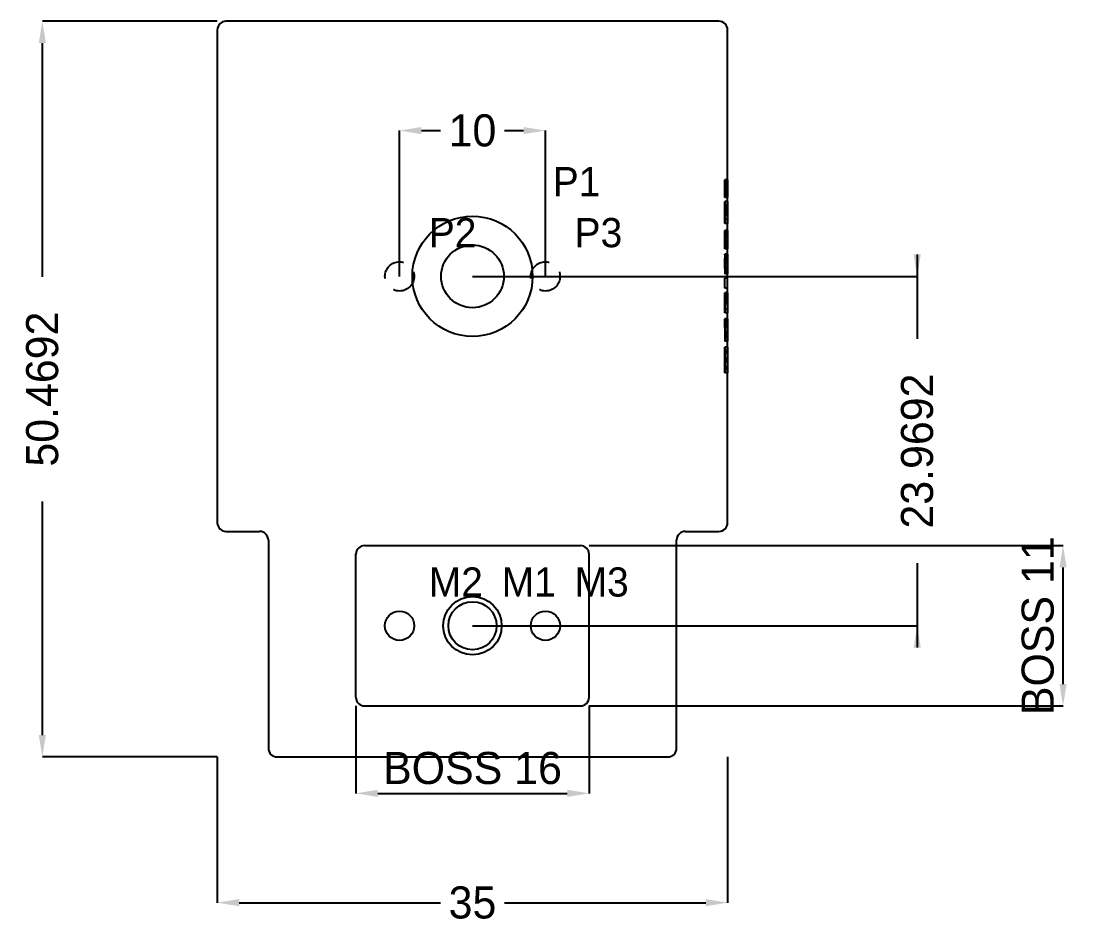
# Model space of a CAD drawing. Header units: millimetres. Extents: x -108 to 171, y -144 to 94.
# Drawn here: x -30.9 to 42.1, y -44.4 to 17.5 of the extents above; entities that cross this region are included whole.
import ezdxf

# ---------------------------------------------------------------- set-up
doc = ezdxf.new("R2010")
doc.units = ezdxf.units.MM
doc.linetypes.add('ZZHIDDEN', pattern=[3, 2, -1])
for name, color, linetype in [('DIMENSIONS', 3, 'CONTINUOUS'), ('HIDDEN', 8, 'ZZHIDDEN'), ('HOLE_IDS', 4, 'CONTINUOUS'), ('THREAD_NOMINAL', 8, 'CONTINUOUS'), ('VISIBLE', 7, 'CONTINUOUS')]:
    doc.layers.add(name, color=color, linetype=linetype)
doc.dimstyles.get("Standard").update_dxf_attribs({"dimtxt": 2.5, "dimasz": 2.5, "dimexe": 1.25, "dimexo": 0.625, "dimtad": 1, "dimcen": 2.5, "dimazin": 3, "dimtfac": 1, "dimtmove": 0, "dimatfit": 3})

# ---------------------------------------------------------------- blocks, each defined once
blk = doc.blocks.new('_CLOSEDFILLED')
at = {"color": 0, "linetype": 'BYBLOCK'}
blk.add_solid([(-1, 0.164), (0, 0), (-1, -0.164)], dxfattribs=at)
blk = doc.blocks.new('*D1')
for p, q in [((-17.5, -32.969), (-17.5, -42.969)), ((17.5, -32.969), (17.5, -42.969)), ((-16, -42.969), (-2.2, -42.969)), ((2.2, -42.969), (16, -42.969))]:
    blk.add_line(p, q)
at = {"layer": 'Defpoints'}
for p in [(-17.5, -32.969), (17.5, -32.969), (-17.5, -42.969)]:
    blk.add_point(p, dxfattribs=at)
at = {"layer": 'DIMENSIONS', "xscale": 1.5, "yscale": 1.5, "rotation": 180}
blk.add_blockref('_CLOSEDFILLED', (-17.5, -42.969), dxfattribs=at)
at = {"layer": 'DIMENSIONS', "xscale": 1.5, "yscale": 1.5}
blk.add_blockref('_CLOSEDFILLED', (17.5, -42.969), dxfattribs=at)
at = {"layer": 'DIMENSIONS', "insert": (0, -42.969), "char_height": 2.2, "attachment_point": 5}
blk.add_mtext('35', dxfattribs=at)
blk = doc.blocks.new('*D2')
for p, q in [((-17.5, 17.5), (-29.5, 17.5)), ((-29.5, -0.035), (-29.5, 16)), ((-29.5, -31.469), (-29.5, -15.435)), ((-17.5, -32.969), (-29.5, -32.969))]:
    blk.add_line(p, q)
at = {"layer": 'Defpoints'}
for p in [(-17.5, 17.5), (-29.5, -32.969), (-17.5, -32.969)]:
    blk.add_point(p, dxfattribs=at)
at = {"layer": 'DIMENSIONS', "xscale": 1.5, "yscale": 1.5}
for p, rotation in [((-29.5, 17.5), 90), ((-29.5, -32.969), 270)]:
    blk.add_blockref('_CLOSEDFILLED', p, dxfattribs=dict(at, rotation=rotation))
at = {"layer": 'DIMENSIONS', "insert": (-29.5, -7.735), "char_height": 2.2, "attachment_point": 5, "rotation": 90}
blk.add_mtext('50.4692', dxfattribs=at)
blk = doc.blocks.new('*D6')
for p, q in [((-8, -29.469), (-8, -35.469)), ((8, -29.469), (8, -35.469)), ((-6.5, -35.469), (6.5, -35.469))]:
    blk.add_line(p, q)
at = {"layer": 'Defpoints'}
for p in [(-8, -29.469), (8, -29.469), (-8, -35.469)]:
    blk.add_point(p, dxfattribs=at)
at = {"layer": 'DIMENSIONS', "xscale": 1.5, "yscale": 1.5, "rotation": 180}
blk.add_blockref('_CLOSEDFILLED', (-8, -35.469), dxfattribs=at)
at = {"layer": 'DIMENSIONS', "xscale": 1.5, "yscale": 1.5}
blk.add_blockref('_CLOSEDFILLED', (8, -35.469), dxfattribs=at)
at = {"layer": 'DIMENSIONS', "insert": (0, -33.744), "char_height": 2.2, "attachment_point": 5}
blk.add_mtext('BOSS 16', dxfattribs=at)
blk = doc.blocks.new('*D7')
for p, q in [((8, -18.469), (40.5, -18.469)), ((40.5, -27.969), (40.5, -19.969)), ((8, -29.469), (40.5, -29.469))]:
    blk.add_line(p, q)
at = {"layer": 'Defpoints'}
for p in [(8, -18.469), (8, -29.469), (40.5, -29.469)]:
    blk.add_point(p, dxfattribs=at)
at = {"layer": 'DIMENSIONS', "xscale": 1.5, "yscale": 1.5}
for p, rotation in [((40.5, -18.469), 90), ((40.5, -29.469), 270)]:
    blk.add_blockref('_CLOSEDFILLED', p, dxfattribs=dict(at, rotation=rotation))
at = {"layer": 'DIMENSIONS', "insert": (38.775, -23.969), "char_height": 2.2, "attachment_point": 5, "rotation": 90}
blk.add_mtext('BOSS 11', dxfattribs=at)
blk = doc.blocks.new('*D8')
for p, q in [((30.5, 1.5), (30.5, -4.285)), ((0, 0), (30.5, 0)), ((30.5, -19.685), (30.5, -25.469)), ((0, -23.969), (30.5, -23.969))]:
    blk.add_line(p, q)
at = {"layer": 'Defpoints'}
for p in [(0, 0), (30.5, 0), (0, -23.969)]:
    blk.add_point(p, dxfattribs=at)
at = {"layer": 'DIMENSIONS', "xscale": 1.5, "yscale": 1.5}
for p, rotation in [((30.5, 0), 270), ((30.5, -23.969), 90)]:
    blk.add_blockref('_CLOSEDFILLED', p, dxfattribs=dict(at, rotation=rotation))
at = {"layer": 'DIMENSIONS', "insert": (30.5, -11.985), "char_height": 2.2, "attachment_point": 5, "rotation": 90}
blk.add_mtext('23.9692', dxfattribs=at)
blk = doc.blocks.new('*D9')
for p, q in [((-5, 0), (-5, 10)), ((-3.5, 10), (-2.2, 10)), ((2.2, 10), (3.5, 10)), ((5, 0), (5, 10))]:
    blk.add_line(p, q)
at = {"layer": 'Defpoints'}
for p in [(-5, 10), (-5, 0), (5, 0)]:
    blk.add_point(p, dxfattribs=at)
at = {"layer": 'DIMENSIONS', "xscale": 1.5, "yscale": 1.5, "rotation": 180}
blk.add_blockref('_CLOSEDFILLED', (-5, 10), dxfattribs=at)
at = {"layer": 'DIMENSIONS', "xscale": 1.5, "yscale": 1.5}
blk.add_blockref('_CLOSEDFILLED', (5, 10), dxfattribs=at)
at = {"layer": 'DIMENSIONS', "insert": (0, 10), "char_height": 2.2, "attachment_point": 5}
blk.add_mtext('10', dxfattribs=at)

msp = doc.modelspace()

# ---------------------------------------------------------------- linework, layer by layer
at = {"layer": 'HIDDEN'}
for p, q in [((17.5, 6.62776), (17.3, 6.62776)), ((17.3, 6.62776), (17.3, 5.40405)), ((17.3, 5.71762), (17.3, 6.62776)), ((17.3, 6.57292), (17.3, 6.61743)), ((17.5, 6.61743), (17.3, 6.61743)), ((17.3, 6.61743), (17.3, 6.60628)), ((17.5, 6.60628), (17.3, 6.60628)), ((17.3, 6.60628), (17.3, 6.57282)), ((17.3, 6.43937), (17.3, 6.57292)), ((17.5, 6.57292), (17.3, 6.57292)), ((17.5, 6.57282), (17.3, 6.57282)), ((17.3, 6.57282), (17.3, 6.51023)), ((17.5, 6.62776), (17.5, 5.71762)), ((17.5, 5.40405), (17.5, 6.62776)), ((17.5, 6.60628), (17.5, 6.61743)), ((17.5, 6.61743), (17.5, 6.57292)), ((17.5, 6.57282), (17.5, 6.60628)), ((17.5, 6.57292), (17.5, 6.43937)), ((17.5, 6.51023), (17.5, 6.57282)), ((17.5, 6.51023), (17.3, 6.51023)), ((17.3, 6.51023), (17.3, 6.41087)), ((17.3, 6.23094), (17.3, 6.43937)), ((17.5, 6.43937), (17.3, 6.43937)), ((17.5, 6.41087), (17.3, 6.41087)), ((17.3, 6.41087), (17.3, 6.34342)), ((17.3, 6.34301), (17.3, 6.35551)), ((17.5, 6.35551), (17.3, 6.35551)), ((17.3, 6.35551), (17.3, 6.32855)), ((17.5, 6.34342), (17.3, 6.34342)), ((17.3, 6.34342), (17.3, 6.20554)), ((17.3, 6.30552), (17.3, 6.34301)), ((17.5, 6.34301), (17.3, 6.34301)), ((17.5, 6.32855), (17.3, 6.32855)), ((17.3, 6.32855), (17.3, 6.24768)), ((17.3, 6.23704), (17.3, 6.30552)), ((17.5, 6.30552), (17.3, 6.30552)), ((17.5, 6.24768), (17.3, 6.24768)), ((17.3, 6.24768), (17.3, 6.12353)), ((17.3, 6.13076), (17.3, 6.23704)), ((17.5, 6.23704), (17.3, 6.23704)), ((17.3, 5.96178), (17.3, 6.23094)), ((17.5, 6.23094), (17.3, 6.23094)), ((17.3, 6.20554), (17.3, 5.99721)), ((17.3, 6.01735), (17.3, 6.13076)), ((17.5, 6.13076), (17.3, 6.13076)), ((17.5, 6.12353), (17.3, 6.12353)), ((17.3, 6.12353), (17.3, 5.96674)), ((17.3, 5.80851), (17.3, 6.01735)), ((17.5, 6.01735), (17.3, 6.01735)), ((17.3, 5.99721), (17.3, 5.71762)), ((17.5, 5.96674), (17.3, 5.96674)), ((17.3, 5.96674), (17.3, 5.84063)), ((17.3, 5.84228), (17.3, 5.96178)), ((17.5, 5.96178), (17.3, 5.96178)), ((17.3, 5.71101), (17.3, 5.84228)), ((17.5, 5.84228), (17.3, 5.84228)), ((17.5, 5.84063), (17.3, 5.84063)), ((17.3, 5.84063), (17.3, 5.70771)), ((17.5, 6.41087), (17.5, 6.51023)), ((17.5, 6.43937), (17.5, 6.23094)), ((17.5, 6.34342), (17.5, 6.41087)), ((17.5, 6.32855), (17.5, 6.35551)), ((17.5, 6.35551), (17.5, 6.34301)), ((17.5, 6.20554), (17.5, 6.34342)), ((17.5, 6.34301), (17.5, 6.30552)), ((17.5, 6.24768), (17.5, 6.32855)), ((17.5, 6.30552), (17.5, 6.23704)), ((17.5, 6.12353), (17.5, 6.24768)), ((17.5, 6.23704), (17.5, 6.13076)), ((17.5, 6.23094), (17.5, 5.96178)), ((17.5, 5.99721), (17.5, 6.20554)), ((17.5, 6.13076), (17.5, 6.01735)), ((17.5, 5.96674), (17.5, 6.12353)), ((17.5, 6.01735), (17.5, 5.80851)), ((17.5, 5.71762), (17.5, 5.99721)), ((17.5, 5.84063), (17.5, 5.96674)), ((17.5, 5.96178), (17.5, 5.84228)), ((17.5, 5.84228), (17.5, 5.71101)), ((17.5, 5.70771), (17.5, 5.84063)), ((17.3, 5.57932), (17.3, 5.80851)), ((17.5, 5.71762), (17.3, 5.71762)), ((17.3, 5.5691), (17.3, 5.71101)), ((17.5, 5.71101), (17.3, 5.71101)), ((17.5, 5.70771), (17.3, 5.70771)), ((17.3, 5.70771), (17.3, 5.56703)), ((17.3, 5.40405), (17.3, 5.57932)), ((17.3, 5.41686), (17.3, 5.5691)), ((17.5, 5.5691), (17.3, 5.5691)), ((17.5, 5.56703), (17.3, 5.56703)), ((17.3, 5.56703), (17.3, 5.41686)), ((17.5, 5.41686), (17.3, 5.41686)), ((17.5, 5.40405), (17.3, 5.40405)), ((17.3, 4.86945), (17.3, 5.13427)), ((17.5, 5.13427), (17.3, 5.13427)), ((17.3, 5.13427), (17.3, 4.85375)), ((17.5, 5.80851), (17.5, 5.57932)), ((17.5, 5.71101), (17.5, 5.5691)), ((17.5, 5.56703), (17.5, 5.70771)), ((17.5, 5.57932), (17.5, 5.40405)), ((17.5, 5.5691), (17.5, 5.41686)), ((17.5, 5.41686), (17.5, 5.56703)), ((17.5, 4.85375), (17.5, 5.13427)), ((17.5, 5.13427), (17.5, 4.86945)), ((17.3, 4.8366), (17.3, 4.8773)), ((17.5, 4.8773), (17.3, 4.8773)), ((17.3, 4.8773), (17.3, 4.85612)), ((17.3, 4.78951), (17.3, 4.86945)), ((17.5, 4.86945), (17.3, 4.86945)), ((17.5, 4.85612), (17.3, 4.85612)), ((17.3, 4.85612), (17.3, 4.7926)), ((17.5, 4.85375), (17.3, 4.85375)), ((17.3, 4.85375), (17.3, 4.60752)), ((17.3, 4.71452), (17.3, 4.8366)), ((17.5, 4.8366), (17.3, 4.8366)), ((17.5, 4.7926), (17.3, 4.7926)), ((17.3, 4.7926), (17.3, 4.6888)), ((17.3, 4.70998), (17.3, 4.78951)), ((17.5, 4.78951), (17.3, 4.78951)), ((17.3, 4.50981), (17.3, 4.71452)), ((17.5, 4.71452), (17.3, 4.71452)), ((17.5, 4.70998), (17.3, 4.70998)), ((17.3, 4.62952), (17.3, 4.70998)), ((17.5, 4.6888), (17.3, 4.6888)), ((17.3, 4.6888), (17.3, 4.54679)), ((17.3, 4.54679), (17.3, 4.62952)), ((17.5, 4.62952), (17.3, 4.62952)), ((17.5, 4.60752), (17.3, 4.60752)), ((17.3, 4.60752), (17.3, 4.51322)), ((17.3, 4.57808), (17.3, 4.60215)), ((17.5, 4.60215), (17.3, 4.60215)), ((17.3, 4.50589), (17.3, 4.57808)), ((17.5, 4.57808), (17.3, 4.57808)), ((17.5, 4.54679), (17.3, 4.54679)), ((17.5, 4.51322), (17.3, 4.51322)), ((17.3, 4.51322), (17.3, 4.42202)), ((17.3, 4.22124), (17.3, 4.50981)), ((17.5, 4.50981), (17.3, 4.50981)), ((17.3, 4.38659), (17.3, 4.50589)), ((17.5, 4.50589), (17.3, 4.50589)), ((17.5, 4.42202), (17.3, 4.42202)), ((17.3, 4.42202), (17.3, 4.31605)), ((17.3, 4.22124), (17.3, 4.38659)), ((17.5, 4.38659), (17.3, 4.38659)), ((17.5, 4.85612), (17.5, 4.8773)), ((17.5, 4.8773), (17.5, 4.8366)), ((17.5, 4.86945), (17.5, 4.78951)), ((17.5, 4.7926), (17.5, 4.85612)), ((17.5, 4.60752), (17.5, 4.85375)), ((17.5, 4.8366), (17.5, 4.71452)), ((17.5, 4.6888), (17.5, 4.7926)), ((17.5, 4.78951), (17.5, 4.70998)), ((17.5, 4.71452), (17.5, 4.50981)), ((17.5, 4.70998), (17.5, 4.62952)), ((17.5, 4.54679), (17.5, 4.6888)), ((17.5, 4.62952), (17.5, 4.54679)), ((17.5, 4.51322), (17.5, 4.60752)), ((17.5, 4.60215), (17.5, 4.57808)), ((17.5, 4.57808), (17.5, 4.50589)), ((17.5, 4.42202), (17.5, 4.51322)), ((17.5, 4.50981), (17.5, 4.22124)), ((17.5, 4.50589), (17.5, 4.38659)), ((17.5, 4.31605), (17.5, 4.42202)), ((17.5, 4.38659), (17.5, 4.22124)), ((17.5, 4.31605), (17.3, 4.31605)), ((17.3, 4.31605), (17.3, 4.17744)), ((17.3, 3.63251), (17.3, 4.22124)), ((17.5, 4.22124), (17.3, 4.22124)), ((17.3, 3.8932), (17.3, 4.22124)), ((17.5, 4.17744), (17.3, 4.17744)), ((17.3, 4.17744), (17.3, 3.8932)), ((17.5, 3.8932), (17.3, 3.8932)), ((17.3, 3.8932), (17.3, 3.63251)), ((17.5, 4.17744), (17.5, 4.31605)), ((17.5, 4.22124), (17.5, 3.63251)), ((17.5, 4.22124), (17.5, 3.8932)), ((17.5, 3.8932), (17.5, 4.17744)), ((17.5, 3.63251), (17.5, 3.8932)), ((17.5, 3.63251), (17.3, 3.63251)), ((17.3, 3.09492), (17.3, 3.14212)), ((17.5, 3.14212), (17.3, 3.14212)), ((17.3, 3.14212), (17.3, 3.09368)), ((17.3, 2.95332), (17.3, 3.09492)), ((17.5, 3.09492), (17.3, 3.09492)), ((17.5, 3.09368), (17.3, 3.09368)), ((17.3, 3.09368), (17.3, 2.94836)), ((17.5, 3), (17.3, 3)), ((17.3, 3), (17.3, 2.21504)), ((17.3, 1.97624), (17.3, 3)), ((17.3, 2.73136), (17.3, 2.95332)), ((17.5, 2.95332), (17.3, 2.95332)), ((17.5, 2.94836), (17.3, 2.94836)), ((17.3, 2.94836), (17.3, 2.71493)), ((17.5, 3.09368), (17.5, 3.14212)), ((17.5, 3.14212), (17.5, 3.09492)), ((17.5, 3.09492), (17.5, 2.95332)), ((17.5, 2.94836), (17.5, 3.09368)), ((17.5, 2.21504), (17.5, 3)), ((17.5, 3), (17.5, 1.97624)), ((17.5, 2.95332), (17.5, 2.73136)), ((17.5, 2.71493), (17.5, 2.94836)), ((17.3, 2.84838), (17.3, 2.88102)), ((17.5, 2.88102), (17.3, 2.88102)), ((17.3, 2.75046), (17.3, 2.84838)), ((17.5, 2.84838), (17.3, 2.84838)), ((17.3, 2.59698), (17.3, 2.75046)), ((17.5, 2.75046), (17.3, 2.75046)), ((17.3, 2.44226), (17.3, 2.73136)), ((17.5, 2.73136), (17.3, 2.73136)), ((17.5, 2.71493), (17.3, 2.71493)), ((17.3, 2.71493), (17.3, 2.40219)), ((17.3, 2.39682), (17.3, 2.59698)), ((17.5, 2.59698), (17.3, 2.59698)), ((17.3, 2.38525), (17.3, 2.44226)), ((17.5, 2.44226), (17.3, 2.44226)), ((17.5, 2.40219), (17.3, 2.40219)), ((17.3, 2.40219), (17.3, 2.27959)), ((17.3, 2.26234), (17.3, 2.39682)), ((17.5, 2.39682), (17.3, 2.39682)), ((17.3, 2.39682), (17.3, 2.2924)), ((17.3, 2.32824), (17.3, 2.38525)), ((17.5, 2.38525), (17.3, 2.38525)), ((17.3, 2.27164), (17.3, 2.32824)), ((17.5, 2.32824), (17.3, 2.32824)), ((17.5, 2.2924), (17.3, 2.2924)), ((17.3, 2.2924), (17.3, 2.18818)), ((17.5, 2.27959), (17.3, 2.27959)), ((17.3, 2.27959), (17.3, 2.15472)), ((17.3, 2.21504), (17.3, 2.27164)), ((17.5, 2.27164), (17.3, 2.27164)), ((17.3, 2.13489), (17.3, 2.26234)), ((17.5, 2.26234), (17.3, 2.26234)), ((17.5, 2.21504), (17.3, 2.21504)), ((17.5, 2.84838), (17.5, 2.88102)), ((17.5, 2.75046), (17.5, 2.84838)), ((17.5, 2.59698), (17.5, 2.75046)), ((17.5, 2.73136), (17.5, 2.44226)), ((17.5, 2.40219), (17.5, 2.71493)), ((17.5, 2.39682), (17.5, 2.59698)), ((17.5, 2.44226), (17.5, 2.38525)), ((17.5, 2.27959), (17.5, 2.40219)), ((17.5, 2.2924), (17.5, 2.39682)), ((17.5, 2.39682), (17.5, 2.26234)), ((17.5, 2.38525), (17.5, 2.32824)), ((17.5, 2.32824), (17.5, 2.27164)), ((17.5, 2.18818), (17.5, 2.2924)), ((17.5, 2.15472), (17.5, 2.27959)), ((17.5, 2.27164), (17.5, 2.21504)), ((17.5, 2.26234), (17.5, 2.13489)), ((17.5, 2.18818), (17.3, 2.18818)), ((17.3, 2.18818), (17.3, 2.08335)), ((17.5, 2.15472), (17.3, 2.15472)), ((17.3, 2.15472), (17.3, 2.02696)), ((17.3, 2.01291), (17.3, 2.13489)), ((17.5, 2.13489), (17.3, 2.13489)), ((17.5, 2.08335), (17.3, 2.08335)), ((17.3, 2.08335), (17.3, 1.97624)), ((17.5, 2.02696), (17.3, 2.02696)), ((17.3, 2.02696), (17.3, 1.89486)), ((17.3, 1.89486), (17.3, 2.01291)), ((17.5, 2.01291), (17.3, 2.01291)), ((17.5, 1.97624), (17.3, 1.97624)), ((17.5, 1.89486), (17.3, 1.89486)), ((17.3, 1.47242), (17.3, 1.51518)), ((17.5, 1.51518), (17.3, 1.51518)), ((17.5, 1.47242), (17.3, 1.47242)), ((17.3, 1.47242), (17.3, 1.34414)), ((17.5, 2.08335), (17.5, 2.18818)), ((17.5, 2.02696), (17.5, 2.15472)), ((17.5, 2.13489), (17.5, 2.01291)), ((17.5, 1.97624), (17.5, 2.08335)), ((17.5, 1.89486), (17.5, 2.02696)), ((17.5, 2.01291), (17.5, 1.89486)), ((17.5, 1.51518), (17.5, 1.47242)), ((17.5, 1.47242), (17.5, 1.34414)), ((17.5, 1.34414), (17.3, 1.34414)), ((17.3, 1.34414), (17.3, 1.13479)), ((17.3, 1.22908), (17.3, 1.25449)), ((17.5, 1.25449), (17.3, 1.25449)), ((17.3, 1.15286), (17.3, 1.22908)), ((17.5, 1.22908), (17.3, 1.22908)), ((17.3, 1.02623), (17.3, 1.15286)), ((17.5, 1.15286), (17.3, 1.15286)), ((17.5, 1.13479), (17.3, 1.13479)), ((17.3, 1.13479), (17.3, 0.84879)), ((17.3, 0.84879), (17.3, 1.02623)), ((17.5, 1.02623), (17.3, 1.02623)), ((17.5, 0.84879), (17.3, 0.84879)), ((17.3, 0.84879), (17.3, 0.56311)), ((17.3, 0.67249), (17.3, 0.84879)), ((17.5, 1.34414), (17.5, 1.13479)), ((17.5, 1.25449), (17.5, 1.22908)), ((17.5, 1.22908), (17.5, 1.15286)), ((17.5, 1.15286), (17.5, 1.02623)), ((17.5, 1.13479), (17.5, 0.84879)), ((17.5, 1.02623), (17.5, 0.84879)), ((17.5, 0.84879), (17.5, 0.56311)), ((17.5, 0.84879), (17.5, 0.67249)), ((17.3, 0.54596), (17.3, 0.67249)), ((17.5, 0.67249), (17.3, 0.67249)), ((17.5, 0.56311), (17.3, 0.56311)), ((17.3, 0.56311), (17.3, 0.35385)), ((17.3, 0.54596), (17.3, 0.47005)), ((17.5, 0.54596), (17.3, 0.54596)), ((17.3, 0.47005), (17.3, 0.44474)), ((17.5, 0.47005), (17.3, 0.47005)), ((17.5, 0.44474), (17.3, 0.44474)), ((17.5, 0.35385), (17.3, 0.35385)), ((17.3, 0.35385), (17.3, 0.22557)), ((17.5, 0.22557), (17.3, 0.22557)), ((17.3, 0.22557), (17.3, 0.18281)), ((17.5, 0.18281), (17.3, 0.18281)), ((17.5, 0.67249), (17.5, 0.54596)), ((17.5, 0.56311), (17.5, 0.35385)), ((17.5, 0.47005), (17.5, 0.54596)), ((17.5, 0.44474), (17.5, 0.47005)), ((17.5, 0.35385), (17.5, 0.22557)), ((17.5, 0.22557), (17.5, 0.18281)), ((17.3, -0.81615), (17.3, -0.12043)), ((17.5, -0.12043), (17.3, -0.12043)), ((17.5, -0.81615), (17.5, -0.12043)), ((17.5, -0.81615), (17.3, -0.81615)), ((17.3, -1.15926), (17.3, -1.13262)), ((17.5, -1.13262), (17.3, -1.13262)), ((17.3, -1.13262), (17.3, -1.17651)), ((17.3, -1.23921), (17.3, -1.15926)), ((17.5, -1.15926), (17.3, -1.15926)), ((17.5, -1.17651), (17.3, -1.17651)), ((17.3, -1.17651), (17.3, -1.3082)), ((17.3, -1.25315), (17.3, -1.21277)), ((17.5, -1.21277), (17.3, -1.21277)), ((17.3, -1.21277), (17.3, -1.23342)), ((17.5, -1.23342), (17.3, -1.23342)), ((17.3, -1.23342), (17.3, -1.29539)), ((17.3, -1.36728), (17.3, -1.23921)), ((17.5, -1.23921), (17.3, -1.23921)), ((17.5, -1.25315), (17.3, -1.25315)), ((17.3, -1.3743), (17.3, -1.25315)), ((17.5, -1.29539), (17.3, -1.29539)), ((17.3, -1.29539), (17.3, -1.39744)), ((17.5, -1.3082), (17.3, -1.3082)), ((17.3, -1.3082), (17.3, -1.52097)), ((17.3, -1.53832), (17.3, -1.36728)), ((17.5, -1.36728), (17.3, -1.36728)), ((17.3, -1.56972), (17.3, -1.3743)), ((17.5, -1.3743), (17.3, -1.3743)), ((17.5, -1.39744), (17.3, -1.39744)), ((17.3, -1.39744), (17.3, -1.53832)), ((17.3, -1.43317), (17.3, -1.40777)), ((17.5, -1.40777), (17.3, -1.40777)), ((17.3, -1.5094), (17.3, -1.43317)), ((17.5, -1.43317), (17.3, -1.43317)), ((17.5, -1.17651), (17.5, -1.13262)), ((17.5, -1.13262), (17.5, -1.15926)), ((17.5, -1.15926), (17.5, -1.23921)), ((17.5, -1.3082), (17.5, -1.17651)), ((17.5, -1.21277), (17.5, -1.25315)), ((17.5, -1.23342), (17.5, -1.21277)), ((17.5, -1.29539), (17.5, -1.23342)), ((17.5, -1.23921), (17.5, -1.36728)), ((17.5, -1.25315), (17.5, -1.3743)), ((17.5, -1.39744), (17.5, -1.29539)), ((17.5, -1.52097), (17.5, -1.3082)), ((17.5, -1.36728), (17.5, -1.53832)), ((17.5, -1.3743), (17.5, -1.56972)), ((17.5, -1.53832), (17.5, -1.39744)), ((17.5, -1.40777), (17.5, -1.43317)), ((17.5, -1.43317), (17.5, -1.5094)), ((17.3, -1.49855), (17.3, -1.47511)), ((17.5, -1.47511), (17.3, -1.47511)), ((17.3, -1.56889), (17.3, -1.49855)), ((17.5, -1.49855), (17.3, -1.49855)), ((17.3, -1.63788), (17.3, -1.5094)), ((17.5, -1.5094), (17.3, -1.5094)), ((17.5, -1.52097), (17.3, -1.52097)), ((17.3, -1.52097), (17.3, -1.8081)), ((17.5, -1.53832), (17.3, -1.53832)), ((17.3, -1.68663), (17.3, -1.56889)), ((17.5, -1.56889), (17.3, -1.56889)), ((17.3, -1.83371), (17.3, -1.56972)), ((17.5, -1.56972), (17.3, -1.56972)), ((17.3, -1.8209), (17.3, -1.63788)), ((17.5, -1.63788), (17.3, -1.63788)), ((17.3, -1.85313), (17.3, -1.68663)), ((17.5, -1.68663), (17.3, -1.68663)), ((17.5, -1.8081), (17.3, -1.8081)), ((17.3, -1.8081), (17.3, -2.5001)), ((17.3, -1.8209), (17.3, -2.23941)), ((17.5, -1.8209), (17.3, -1.8209)), ((17.3, -2.5001), (17.3, -1.83371)), ((17.5, -1.83371), (17.3, -1.83371)), ((17.3, -1.85313), (17.3, -2.23941)), ((17.5, -1.85313), (17.3, -1.85313)), ((17.5, -1.47511), (17.5, -1.49855)), ((17.5, -1.49855), (17.5, -1.56889)), ((17.5, -1.5094), (17.5, -1.63788)), ((17.5, -1.8081), (17.5, -1.52097)), ((17.5, -1.56889), (17.5, -1.68663)), ((17.5, -1.56972), (17.5, -1.83371)), ((17.5, -1.63788), (17.5, -1.8209)), ((17.5, -1.68663), (17.5, -1.85313)), ((17.5, -2.5001), (17.5, -1.8081)), ((17.5, -2.23941), (17.5, -1.8209)), ((17.5, -1.83371), (17.5, -2.5001)), ((17.5, -2.23941), (17.5, -1.85313)), ((17.5, -2.23941), (17.3, -2.23941)), ((17.5, -2.5001), (17.3, -2.5001)), ((17.3, -3.03904), (17.3, -2.90291)), ((17.5, -2.90291), (17.3, -2.90291)), ((17.3, -2.90291), (17.3, -3.04379)), ((17.3, -3.04193), (17.3, -2.90291)), ((17.5, -3.03904), (17.5, -2.90291)), ((17.5, -2.90291), (17.5, -3.04193)), ((17.5, -3.04379), (17.5, -2.90291)), ((17.3, -3.18385), (17.3, -3.03904)), ((17.5, -3.03904), (17.3, -3.03904)), ((17.3, -3.19046), (17.3, -3.04193)), ((17.5, -3.04193), (17.3, -3.04193)), ((17.5, -3.04379), (17.3, -3.04379)), ((17.3, -3.04379), (17.3, -3.19294)), ((17.3, -3.33764), (17.3, -3.18385)), ((17.5, -3.18385), (17.3, -3.18385)), ((17.3, -3.34828), (17.3, -3.19046)), ((17.5, -3.19046), (17.3, -3.19046)), ((17.5, -3.19294), (17.3, -3.19294)), ((17.3, -3.19294), (17.3, -3.35013)), ((17.3, -3.50072), (17.3, -3.33764)), ((17.5, -3.33764), (17.3, -3.33764)), ((17.3, -3.51601), (17.3, -3.34828)), ((17.5, -3.34828), (17.3, -3.34828)), ((17.5, -3.35013), (17.3, -3.35013)), ((17.3, -3.35013), (17.3, -3.51601)), ((17.5, -3.50072), (17.3, -3.50072)), ((17.3, -3.50072), (17.3, -3.7925)), ((17.5, -3.51601), (17.3, -3.51601)), ((17.3, -3.51601), (17.3, -3.90746)), ((17.5, -3.18385), (17.5, -3.03904)), ((17.5, -3.04193), (17.5, -3.19046)), ((17.5, -3.19294), (17.5, -3.04379)), ((17.5, -3.33764), (17.5, -3.18385)), ((17.5, -3.19046), (17.5, -3.34828)), ((17.5, -3.35013), (17.5, -3.19294)), ((17.5, -3.50072), (17.5, -3.33764)), ((17.5, -3.34828), (17.5, -3.51601)), ((17.5, -3.51601), (17.5, -3.35013)), ((17.5, -3.7925), (17.5, -3.50072)), ((17.5, -3.51601), (17.5, -3.90746)), ((17.5, -3.7925), (17.3, -3.7925)), ((17.3, -3.7925), (17.3, -4.00682)), ((17.5, -3.90746), (17.3, -3.90746)), ((17.3, -3.90746), (17.3, -4.20595)), ((17.5, -4.00682), (17.3, -4.00682)), ((17.3, -4.00682), (17.3, -4.1385)), ((17.5, -4.1385), (17.3, -4.1385)), ((17.3, -4.1385), (17.3, -4.1824)), ((17.5, -4.1824), (17.3, -4.1824)), ((17.5, -4.20595), (17.3, -4.20595)), ((17.3, -4.20595), (17.3, -4.39465)), ((17.5, -3.7925), (17.5, -4.00682)), ((17.5, -3.90746), (17.5, -4.20595)), ((17.5, -4.00682), (17.5, -4.1385)), ((17.5, -4.1385), (17.5, -4.1824)), ((17.5, -4.20595), (17.5, -4.39465)), ((17.5, -4.39465), (17.3, -4.39465)), ((17.3, -4.39465), (17.3, -4.45755)), ((17.5, -4.45755), (17.3, -4.45755)), ((17.3, -5.25284), (17.3, -4.86408)), ((17.5, -4.86408), (17.3, -4.86408)), ((17.3, -4.86408), (17.3, -5.11857)), ((17.5, -4.39465), (17.5, -4.45755)), ((17.5, -5.11857), (17.5, -4.86408)), ((17.5, -4.86408), (17.5, -5.25284)), ((17.5, -5.11857), (17.3, -5.11857)), ((17.3, -5.11857), (17.3, -5.61558)), ((17.3, -5.74737), (17.3, -5.25284)), ((17.5, -5.25284), (17.3, -5.25284)), ((17.5, -5.61558), (17.3, -5.61558)), ((17.3, -5.61558), (17.3, -5.8775)), ((17.3, -6.239), (17.3, -5.74737)), ((17.5, -5.74737), (17.3, -5.74737)), ((17.5, -5.61558), (17.5, -5.11857)), ((17.5, -5.25284), (17.5, -5.74737)), ((17.5, -5.8775), (17.5, -5.61558)), ((17.5, -5.74737), (17.5, -6.239)), ((17.5, -5.8775), (17.3, -5.8775)), ((17.3, -5.8775), (17.3, -6.37451)), ((17.3, -6.62776), (17.3, -6.239)), ((17.5, -6.239), (17.3, -6.239)), ((17.5, -6.37451), (17.3, -6.37451)), ((17.3, -6.37451), (17.3, -6.62776)), ((17.5, -6.37451), (17.5, -5.8775)), ((17.5, -6.239), (17.5, -6.62776)), ((17.5, -6.62776), (17.5, -6.37451)), ((17.5, -6.62776), (17.3, -6.62776))]:
    msp.add_line(p, q, dxfattribs=at)
for centre in [(-5, 0), (5, 0)]:
    msp.add_circle(centre, 1.005, dxfattribs=at)
at = {"layer": 'THREAD_NOMINAL'}
msp.add_circle((0, -23.96917), 2, dxfattribs=at)
at = {"layer": 'VISIBLE'}
for p, q in [((-17.5, 16.9), (-17.5, -16.9)), ((16.9, 17.5), (-16.9, 17.5)), ((17.5, -16.9), (17.5, 16.9)), ((-16.9, -17.5), (-14.6, -17.5)), ((14.6, -17.5), (16.9, -17.5)), ((-14, -18.1), (-14, -32.36917)), ((14, -32.36917), (14, -18.1)), ((-7.4, -18.46917), (7.4, -18.46917)), ((-8, -28.86917), (-8, -19.06917)), ((8, -28.86917), (8, -19.06917)), ((-7.4, -29.46917), (7.4, -29.46917)), ((-13.4, -32.96917), (13.4, -32.96917))]:
    msp.add_line(p, q, dxfattribs=at)
for centre, radius in [((0, 0), 4.125), ((0, 0), 2.15), ((0, -23.96917), 1.65), ((-5, -23.96917), 1.005), ((5, -23.96917), 1.005)]:
    msp.add_circle(centre, radius, dxfattribs=at)
for centre, start, end in [((-16.9, 16.9), 90, 180), ((16.9, 16.9), 0, 90), ((-16.9, -16.9), 180, 270), ((-14.6, -18.1), 0, 90), ((14.6, -18.1), 90, 180), ((16.9, -16.9), 270, 0), ((-7.4, -19.06917), 90, 180), ((7.4, -19.06917), 0, 90), ((-7.4, -28.86917), 180, 270), ((7.4, -28.86917), 270, 0), ((-13.4, -32.36917), 180, 270), ((13.4, -32.36917), 270, 0)]:
    msp.add_arc(centre, 0.6, start, end, dxfattribs=at)

# ---------------------------------------------------------------- texts
at = {"layer": 'HOLE_IDS'}
for s, p in [('P1', (5.5, 5.5)), ('P2', (-3, 2)), ('P3', (7, 2)), ('M2', (-3, -21.96917)), ('M1', (2, -21.96917)), ('M3', (7, -21.96917))]:
    msp.add_text(s, height=2, dxfattribs=at).set_placement(p)

# ---------------------------------------------------------------- dimensions: what is measured, and where the dimension line sits
at = {"layer": 'DIMENSIONS'}
for base, p1, p2, picture, middle in [((-29.5, -32.96917), (-17.5, -32.96917), (-17.5, 17.5), '*D2', (-29.5, -7.73458)), ((30.5, 0), (0, 0), (0, -23.96917), '*D8', (30.5, -11.98458))]:
    dim = msp.add_linear_dim(base=base, p1=p1, p2=p2, angle=90, dimstyle='Standard', override={"dimtxt": 2.2, "dimasz": 1.5, "dimdec": 4, "dimdsep": 46}, dxfattribs=at)
    dim.commit()
    dim.dimension.update_dxf_attribs({"geometry": picture, "text_midpoint": middle})
for base, p1, p2, picture, middle in [((-5, 10), (-5, 0), (5, 0), '*D9', (0, 10)), ((-17.5, -42.96917), (-17.5, -32.96917), (17.5, -32.96917), '*D1', (0, -42.96917))]:
    dim = msp.add_linear_dim(base=base, p1=p1, p2=p2, dimstyle='Standard', override={"dimtxt": 2.2, "dimasz": 1.5, "dimdec": 4, "dimdsep": 46}, dxfattribs=at)
    dim.commit()
    dim.dimension.update_dxf_attribs({"geometry": picture, "text_midpoint": middle})
dim = msp.add_linear_dim(base=(40.5, -29.46917), p1=(8, -29.46917), p2=(8, -18.46917), angle=90, text='BOSS 11', dimstyle='Standard', override={"dimtxt": 2.2, "dimasz": 1.5, "dimdec": 4, "dimdsep": 46}, dxfattribs=at)
dim.commit()
dim.dimension.update_dxf_attribs({"geometry": '*D7', "text_midpoint": (38.775, -23.96917)})
dim = msp.add_linear_dim(base=(-8, -35.46917), p1=(-8, -29.46917), p2=(8, -29.46917), text='BOSS 16', dimstyle='Standard', override={"dimtxt": 2.2, "dimasz": 1.5, "dimdec": 4, "dimdsep": 46}, dxfattribs=at)
dim.commit()
dim.dimension.update_dxf_attribs({"geometry": '*D6', "text_midpoint": (0, -33.74417)})

doc.saveas('drawing.dxf')
